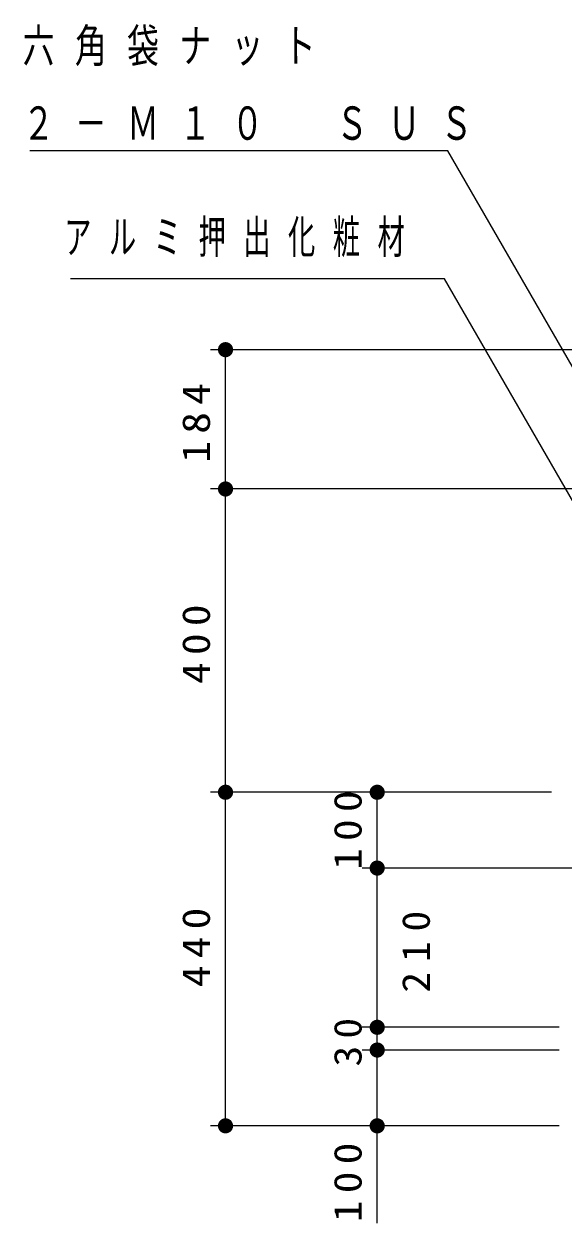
# Model space of a CAD drawing. Units: millimetres on the paper, scale 1:20. Extents: x -365 to 9, y -38 to 257.
# Drawn here: x -153.2 to -117.6, y 82.9 to 162 of the extents above; entities that cross this region are included whole.
import ezdxf

# ---------------------------------------------------------------- set-up
doc = ezdxf.new("R2010")
doc.units = ezdxf.units.MM
doc.layers.add('LY_1', color=7, linetype='Continuous', lineweight=25)
doc.styles.add('ＭＳ ゴシック', font='')
doc.styles.get('ＭＳ ゴシック').set_extended_font_data('MS Gothic')

# ---------------------------------------------------------------- blocks, each defined once
blk = doc.blocks.new('filled_dot')
at = {"color": 0, "linetype": 'Continuous', "lineweight": -2, "const_width": 1.25}
blk.add_lwpolyline([(-0.625, 0, 1), (0.625, 0, 1)], format="xyb", close=True, dxfattribs=at)

msp = doc.modelspace()

# ---------------------------------------------------------------- linework, layer by layer
at = {"layer": 'LY_1', "lineweight": 13}
for p, q in [((-105.375, 140.541), (-140.875, 140.541)), ((-139.875, 131.353), (-139.875, 140.541)), ((-116.375, 131.353), (-140.875, 131.353)), ((-112.85, 131.353), (-140.875, 131.353)), ((-139.875, 111.353), (-139.875, 131.353)), ((-118.375, 111.353), (-140.875, 111.353)), ((-139.875, 89.353), (-139.875, 111.353)), ((-129.875, 106.353), (-129.875, 111.353)), ((-114.875, 106.353), (-130.875, 106.353)), ((-129.875, 95.853), (-129.875, 106.353)), ((-117.875, 95.853), (-130.875, 95.853)), ((-129.875, 94.353), (-129.875, 95.853)), ((-117.875, 94.353), (-130.875, 94.353)), ((-129.875, 82.945), (-129.875, 94.353)), ((-117.875, 89.353), (-140.875, 89.353))]:
    msp.add_line(p, q, dxfattribs=at)
for points in [[(-107.924, 123.7), (-125.221, 153.664), (-152.778, 153.664)], [(-108.625, 116.085), (-125.442, 145.213), (-150.096, 145.213)]]:
    msp.add_lwpolyline(points, dxfattribs=at)

# ---------------------------------------------------------------- block references
at = {"layer": 'LY_1', "lineweight": 13, "xscale": 0.4, "yscale": 0.4}
for p, rotation in [((-139.875, 140.541), 270), ((-139.875, 131.353), 270), ((-139.875, 131.353), 90), ((-139.875, 111.353), 270), ((-129.875, 111.353), 270), ((-129.875, 106.353), 90), ((-129.875, 106.353), 270), ((-129.875, 95.853), 90), ((-129.875, 95.853), 270), ((-129.875, 94.353), 270), ((-139.875, 89.353), 90), ((-129.875, 89.353), 90)]:
    msp.add_blockref('filled_dot', p, dxfattribs=dict(at, rotation=rotation))

# ---------------------------------------------------------------- texts
at = {"layer": 'LY_1', "char_height": 2.199, "attachment_point": 4, "style": 'ＭＳ ゴシック'}
for s, insert in [('\\T1.64;\\W0.7;六角袋ナット', (-153.252, 160.464)), ('\\T1.64;\\W0.7;２－Ｍ１０\u3000ＳＵＳ', (-153.252, 155.464)), ('\\T1.64;\\W0.6;アルミ押出化粧材', (-150.513, 147.863))]:
    msp.add_mtext(s, dxfattribs=dict(at, insert=insert))
at = {"layer": 'LY_1', "char_height": 1.833, "rotation": 90, "style": 'ＭＳ ゴシック'}
for s, insert, attachment_point in [('\\T1.33;\\W1.15;184', (-140.875, 135.947), 8), ('\\T1.33;\\W1.15;400', (-140.875, 121.353), 8), ('\\T1.33;\\W1.15;100', (-130.875, 109.091), 8), ('\\T1.33;\\W1.15;440', (-140.875, 101.353), 8), ('\\T1.47;\\W1.1;210', (-126.375, 98.134), 7), ('\\T1.34;\\W1.1;30', (-130.875, 95.103), 8), ('\\T1.33;\\W1.15;100', (-130.875, 85.861), 8)]:
    msp.add_mtext(s, dxfattribs=dict(at, insert=insert, attachment_point=attachment_point))

doc.saveas('drawing.dxf')
